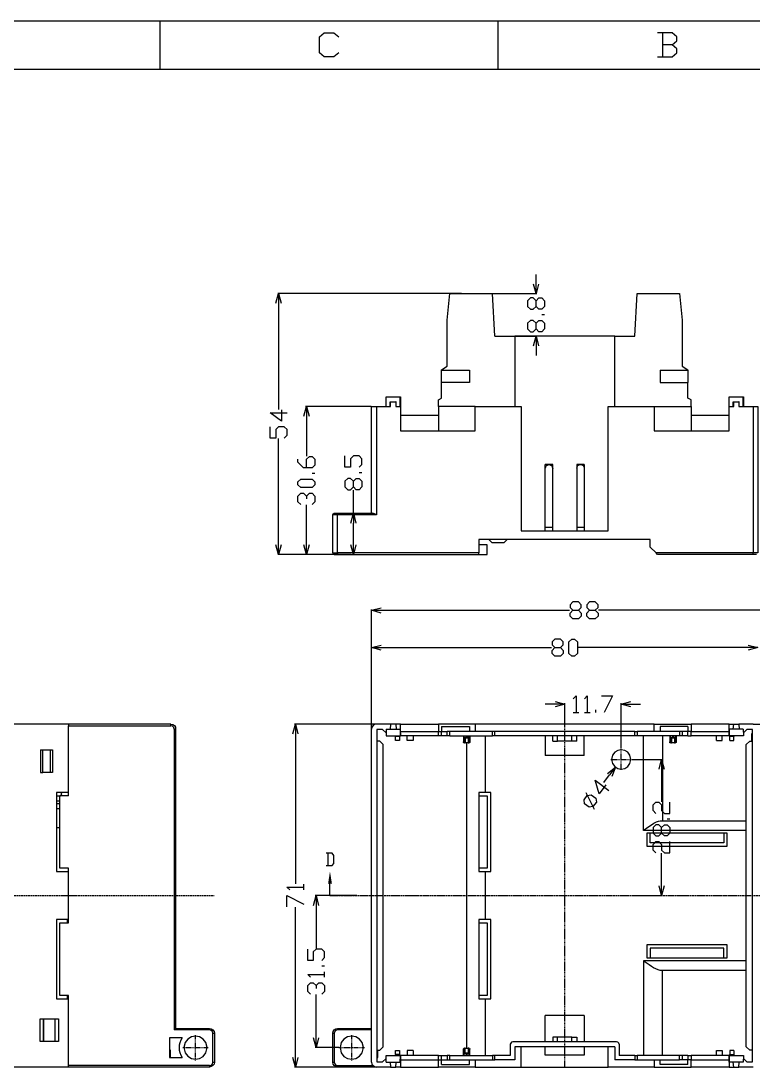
# Model space of a CAD drawing. Header units: millimetres. Extents: x 119 to 713, y -184 to 236.
# Drawn here: x 474.7 to 626.3, y 19.3 to 235.9 of the extents above; entities that cross this region are included whole.
import ezdxf

# ---------------------------------------------------------------- set-up
doc = ezdxf.new("R2010")
doc.units = ezdxf.units.MM
doc.linetypes.add('PDF_IMPORT', pattern=[1, 0.8, -0.2])
doc.layers.add('PDF_几何图形', color=7, linetype='Continuous', true_color=0x231f20)
doc.layers.add('PDF_实体填充', color=7, linetype='Continuous', true_color=0x231f20)

msp = doc.modelspace()

# ---------------------------------------------------------------- linework, layer by layer
at = {"layer": 'PDF_几何图形', "color": 7, "lineweight": -3}
for points in [[(119.39, 235.94), (713.49, 235.94)], [(503.48, 225.94), (503.48, 235.94)], [(573.48, 225.94), (573.48, 235.94)], [(540.47, 229.3), (539.5, 228.47), (537.5, 228.47), (536.49, 229.3), (536.49, 232.66), (537.5, 233.49), (539.5, 233.49), (540.47, 232.66)], [(609.51, 231), (610.51, 231.83), (610.51, 232.66), (609.51, 233.49), (606.5, 233.49)], [(607.5, 233.49), (607.5, 228.47)], [(606.5, 228.47), (609.51, 228.47), (610.51, 229.3), (610.51, 230.13), (609.51, 231), (607.5, 231)], [(129.39, 225.94), (703.49, 225.94)], [(581.34, 181.44), (581.34, 183.45)], [(581.86, 181.44), (581.34, 179.47), (580.82, 181.44)], [(581.34, 179.47), (581.34, 181.44)], [(527.49, 177.46), (528.02, 179.47), (528.59, 177.46)], [(565.93, 179.47), (527.84, 179.47)], [(528.02, 179.47), (528.02, 177.46)], [(561.78, 163.71), (562.96, 164.41), (562.96, 173.97), (563.52, 179.47)], [(563.52, 179.47), (572.3, 179.47)], [(569.86, 179.47), (581.52, 179.47)], [(572.78, 170.65), (572.3, 179.47)], [(583.09, 176.81), (582.52, 176.24), (581.91, 176.24), (581.34, 176.81), (581.34, 177.99), (580.73, 178.56), (580.16, 178.56), (579.59, 177.99), (579.59, 176.81), (580.16, 176.24), (580.73, 176.24), (581.34, 176.81)], [(581.34, 177.99), (581.91, 178.56), (582.52, 178.56), (583.09, 177.99), (583.09, 176.81)], [(601.78, 170.65), (602.26, 179.47), (611.04, 179.47), (611.6, 173.97), (611.6, 164.41), (612.78, 163.71)], [(528.02, 177.46), (528.02, 155.45)], [(583.09, 172.14), (582.52, 171.57), (581.91, 171.57), (581.34, 172.14), (581.34, 173.32), (580.73, 173.88), (580.16, 173.88), (579.59, 173.32), (579.59, 172.14), (580.16, 171.57), (580.73, 171.57), (581.34, 172.14)], [(581.34, 173.32), (581.91, 173.88), (582.52, 173.88), (583.09, 173.32), (583.09, 172.14)], [(583.09, 175.06), (582.52, 175.06)], [(572.78, 170.65), (576.93, 170.65), (576.93, 156.07)], [(574.92, 170.65), (581.52, 170.65)], [(597.63, 170.65), (576.93, 170.65)], [(580.82, 168.64), (581.34, 170.65), (581.86, 168.64)], [(581.34, 170.65), (581.34, 168.64)], [(597.63, 156.07), (597.63, 170.65), (601.78, 170.65)], [(581.34, 168.64), (581.34, 166.68)], [(561.78, 163.58), (561.78, 163.71)], [(607.02, 163.58), (612.78, 163.58), (612.78, 161.04)], [(607.02, 163.58), (607.02, 161.04), (612.78, 161.04)], [(612.78, 163.58), (612.78, 163.71)], [(561.78, 157.81), (561.78, 161.04)], [(612.78, 157.81), (612.78, 161.04)], [(533.26, 154.06), (533.78, 156.07), (534.35, 154.06)], [(547.19, 156.07), (533.61, 156.07)], [(533.78, 156.07), (533.78, 154.06)], [(547.28, 156.07), (548.28, 156.07), (548.28, 133.66)], [(547.28, 133.97), (547.28, 156.07)], [(548.28, 156.07), (551.21, 156.07), (551.21, 157.07), (552.3, 157.07), (552.3, 156.07), (553.26, 156.07), (553.26, 151.04), (568.76, 151.04), (568.76, 156.07), (578.28, 156.07), (578.28, 130.34), (596.28, 130.34), (596.28, 156.07), (605.8, 156.07), (605.8, 151.04), (621.3, 151.04), (621.3, 156.07), (622.26, 156.07), (622.26, 157.07), (623.35, 157.07), (623.35, 156.07)], [(550.29, 156.07), (550.29, 158.07), (550.33, 158.07)], [(550.33, 156.07), (550.33, 158.07), (553.22, 158.07)], [(551.16, 156.07), (551.16, 157.07), (551.21, 157.07)], [(552.39, 156.07), (552.39, 157.07), (552.3, 157.07)], [(553.22, 156.07), (553.22, 158.07), (553.26, 158.07), (553.26, 156.07)], [(561.12, 157.46), (561.78, 157.81)], [(561.12, 156.07), (561.12, 157.46)], [(568.76, 156.07), (561.12, 156.07), (561.12, 151.04)], [(605.8, 156.07), (613.44, 156.07), (613.44, 151.04)], [(613.44, 157.46), (612.78, 157.81)], [(613.44, 156.07), (613.44, 157.46)], [(621.3, 156.07), (621.3, 158.07), (621.34, 158.07)], [(621.34, 156.07), (621.34, 158.07), (624.23, 158.07)], [(622.17, 156.07), (622.17, 157.07), (622.26, 157.07)], [(623.4, 156.07), (623.4, 157.07), (623.35, 157.07)], [(623.35, 156.07), (626.28, 156.07), (626.28, 125.76)], [(624.23, 156.07), (624.23, 158.07), (624.27, 158.07), (624.27, 156.07)], [(626.28, 156.07), (627.28, 156.07), (627.28, 125.76), (626.28, 125.76)], [(528.63, 155.37), (528.63, 153.05), (526.27, 154.8), (529.81, 154.8)], [(533.78, 154.06), (533.78, 145.8)], [(553.26, 154.27), (561.12, 154.27)], [(613.44, 154.27), (621.3, 154.27)], [(529.2, 149.51), (529.81, 150.13), (529.81, 151.31), (529.2, 151.87), (528.02, 151.87), (527.45, 151.31), (527.45, 149.51), (526.27, 149.51), (526.27, 151.87)], [(528.02, 127.46), (528.02, 149.43)], [(533.78, 143.36), (533.78, 145.15), (534.4, 145.71), (534.96, 145.71), (535.53, 145.15), (535.53, 143.97), (534.96, 143.36), (533.22, 143.36), (532.04, 144.54), (532.04, 145.15)], [(544.7, 143.53), (545.27, 144.1), (545.27, 145.28), (544.7, 145.85), (543.52, 145.85), (542.95, 145.28), (542.95, 143.53), (541.78, 143.53), (541.78, 145.85)], [(584.79, 130.34), (584.79, 144.06), (583.26, 144.06)], [(583.26, 130.34), (583.26, 144.06)], [(583.26, 143.27), (583.35, 143.58), (583.48, 143.84), (583.74, 143.97), (584.05, 144.06), (584.31, 143.97), (584.57, 143.84), (584.7, 143.58), (584.79, 143.27)], [(591.3, 144.06), (589.77, 144.06), (589.77, 130.34)], [(589.77, 143.31), (589.86, 143.58), (589.99, 143.84), (590.25, 144.01), (590.51, 144.06), (590.82, 144.01), (591.08, 143.84), (591.21, 143.58), (591.3, 143.31)], [(591.3, 144.06), (591.3, 130.34)], [(535.53, 142.22), (534.96, 142.22)], [(545.27, 139.43), (544.7, 138.86), (544.09, 138.86), (543.52, 139.43), (543.52, 140.61), (542.95, 141.17), (542.34, 141.17), (541.78, 140.61), (541.78, 139.43), (542.34, 138.86), (542.95, 138.86), (543.52, 139.43)], [(543.52, 140.61), (544.09, 141.17), (544.7, 141.17), (545.27, 140.61), (545.27, 139.43)], [(545.27, 142.35), (544.7, 142.35)], [(543.52, 133.97), (543.52, 138.77)], [(532.65, 135.8), (532.04, 136.37), (532.04, 137.55), (532.65, 138.12), (533.22, 138.12), (533.78, 137.55), (533.78, 136.94)], [(533.78, 137.55), (534.4, 138.12), (534.96, 138.12), (535.53, 137.55), (535.53, 136.37), (534.96, 135.8)], [(533.78, 127.46), (533.78, 135.71)], [(539.29, 133.66), (539.37, 133.88), (539.55, 133.97)], [(540.25, 133.66), (539.29, 133.66)], [(539.29, 125.76), (539.29, 133.66)], [(539.55, 133.97), (540.25, 133.97)], [(569.46, 125.76), (540.25, 125.76), (540.25, 133.97), (547.54, 133.97)], [(548.28, 133.66), (540.25, 133.66)], [(543, 131.96), (543.52, 133.97), (544.05, 131.96)], [(543.13, 133.97), (543.7, 133.97)], [(543.52, 133.97), (543.52, 131.96)], [(548.28, 133.66), (547.89, 133.84), (547.71, 133.92), (547.54, 133.97)], [(543.52, 127.46), (543.52, 131.96)], [(584.79, 131.04), (583.26, 131.04)], [(591.3, 131.04), (589.77, 131.04)], [(569.46, 128.55), (569.46, 125.76)], [(604.97, 126.94), (604.97, 128.55), (569.46, 128.55)], [(574.66, 127.85), (572.26, 127.85), (571.56, 128.55)], [(574.66, 127.85), (575.36, 128.55)], [(528.59, 127.46), (528.02, 125.45), (527.49, 127.46)], [(528.02, 125.45), (528.02, 127.46)], [(534.35, 127.46), (533.78, 125.45), (533.26, 127.46)], [(533.78, 125.45), (533.78, 127.46)], [(539.29, 125.76), (540.25, 125.76), (540.25, 125.45)], [(539.55, 125.45), (539.37, 125.54), (539.29, 125.76)], [(540.25, 125.45), (569.46, 125.45), (569.46, 125.76)], [(544.05, 127.46), (543.52, 125.45), (543, 127.46)], [(543.52, 125.45), (543.52, 127.46)], [(571.25, 125.45), (571.25, 127.46), (569.46, 127.46)], [(626.28, 125.76), (606.19, 125.76), (604.97, 126.94)], [(626.28, 125.45), (606.49, 125.45), (606.19, 125.76)], [(626.28, 125.45), (626.28, 125.76)], [(543.09, 125.45), (527.84, 125.45)], [(537.98, 125.45), (533.61, 125.45)], [(539.55, 125.45), (540.25, 125.45)], [(543.13, 125.45), (543.7, 125.45)], [(569.46, 125.45), (571.25, 125.45)], [(626.98, 125.45), (626.28, 125.45)], [(588.94, 112.13), (588.37, 112.7), (588.37, 113.27), (588.94, 113.88), (590.12, 113.88), (590.69, 114.45), (590.69, 115.01), (590.12, 115.63), (588.94, 115.63), (588.37, 115.01), (588.37, 114.45), (588.94, 113.88)], [(592.43, 112.13), (591.87, 112.7), (591.87, 113.27), (592.43, 113.88), (593.61, 113.88), (594.18, 114.45), (594.18, 115.01), (593.61, 115.63), (592.43, 115.63), (591.87, 115.01), (591.87, 114.45), (592.43, 113.88)], [(549.29, 113.31), (547.28, 113.88), (549.29, 114.4)], [(547.28, 97.46), (547.28, 114.05)], [(547.28, 113.88), (549.29, 113.88)], [(549.29, 113.88), (588.28, 113.88)], [(590.12, 113.88), (590.69, 113.27), (590.69, 112.7), (590.12, 112.13), (588.94, 112.13)], [(593.61, 113.88), (594.18, 113.27), (594.18, 112.7), (593.61, 112.13), (592.43, 112.13)], [(633.31, 113.88), (594.27, 113.88)], [(549.29, 105.63), (547.28, 106.15), (549.29, 106.67)], [(547.28, 88.51), (547.28, 106.32)], [(585.23, 104.4), (584.66, 104.97), (584.66, 105.58), (585.23, 106.15), (586.41, 106.15), (586.97, 106.72), (586.97, 107.33), (586.41, 107.9), (585.23, 107.9), (584.66, 107.33), (584.66, 106.72), (585.23, 106.15)], [(625.27, 106.67), (627.28, 106.15), (625.27, 105.63)], [(547.28, 106.15), (549.29, 106.15)], [(549.29, 106.15), (584.57, 106.15)], [(586.41, 106.15), (586.97, 105.58), (586.97, 104.97), (586.41, 104.4), (585.23, 104.4)], [(625.27, 106.15), (589.99, 106.15)], [(627.28, 106.15), (625.27, 106.15)], [(589.03, 95.58), (589.64, 96.19), (589.64, 92.7)], [(591.39, 95.58), (591.95, 96.19), (591.95, 92.7)], [(594.88, 96.19), (597.19, 96.19), (595.45, 92.7)], [(585.27, 94.45), (583.26, 94.45)], [(585.27, 94.97), (587.28, 94.45), (585.27, 93.88)], [(587.28, 94.45), (585.27, 94.45)], [(587.28, 89.77), (587.28, 94.62)], [(593.7, 92.7), (593.7, 93.27)], [(600.99, 93.88), (598.98, 94.45), (600.99, 94.97)], [(598.98, 85.27), (598.98, 94.62)], [(598.98, 94.45), (600.99, 94.45)], [(600.99, 94.45), (603, 94.45)], [(589.03, 92.7), (590.21, 92.7)], [(591.39, 92.7), (592.56, 92.7)], [(484.52, 90.3), (470.72, 90.3)], [(505.7, 90.3), (484.52, 90.3), (484.52, 89.99)], [(484.52, 75.45), (484.52, 89.99), (505.7, 89.99)], [(505.7, 89.99), (505.7, 90.3)], [(505.7, 90.3), (506.1, 90.25), (506.45, 90.04), (506.66, 89.69), (506.71, 89.29)], [(506.4, 89.29), (506.31, 89.64), (506.05, 89.9), (505.7, 89.99)], [(506.71, 89.29), (506.4, 89.29), (506.4, 27.02)], [(506.71, 89.29), (506.71, 27.28)], [(530.95, 88.29), (531.51, 90.3), (532.04, 88.29)], [(548.2, 90.3), (531.34, 90.3)], [(531.51, 90.3), (531.51, 88.29)], [(548.28, 90.3), (547.89, 90.25), (547.58, 90.03), (547.37, 89.69), (547.28, 89.29)], [(547.28, 20.29), (547.28, 89.29)], [(551.21, 90.3), (548.28, 90.3)], [(549.55, 89.21), (548.37, 89.21), (548.37, 20.38), (549.55, 20.38), (550.29, 21.08)], [(549.55, 89.21), (550.29, 88.51), (550.29, 87.9)], [(550.33, 89.29), (550.29, 87.9), (553.26, 87.9)], [(550.33, 89.29), (553.22, 89.29), (553.26, 87.9)], [(552.3, 90.3), (551.21, 90.3), (551.16, 89.29)], [(552.3, 90.3), (552.39, 89.29)], [(553.26, 87.9), (553.26, 90.3), (552.3, 90.3)], [(553.26, 90.3), (561.12, 90.3)], [(568.76, 90.3), (561.12, 90.3), (561.12, 88.81)], [(561.78, 89.82), (567.54, 89.82), (567.54, 88.81)], [(561.78, 89.82), (561.78, 88.81)], [(568.76, 90.3), (568.76, 88.81)], [(605.8, 88.81), (605.8, 90.3), (568.76, 90.3)], [(605.8, 90.3), (613.44, 90.3), (613.44, 88.81)], [(612.78, 89.82), (607.02, 89.82), (607.02, 88.81)], [(612.78, 89.82), (612.78, 88.81)], [(621.3, 90.3), (613.44, 90.3)], [(621.3, 87.9), (621.3, 90.3), (622.26, 90.3)], [(624.23, 89.29), (621.34, 89.29), (621.3, 87.9)], [(624.23, 89.29), (624.27, 87.9), (621.3, 87.9)], [(622.17, 89.29), (622.26, 90.3), (623.35, 90.3), (623.4, 89.29)], [(626.28, 90.3), (623.35, 90.3)], [(624.27, 21.08), (624.97, 20.38), (626.19, 20.38), (626.19, 89.21), (624.97, 89.21), (624.27, 88.51)], [(626.28, 90.3), (634.27, 90.3)], [(531.51, 88.29), (531.51, 57.24)], [(549.68, 86.1), (548.98, 86.8), (548.37, 86.8)], [(553.09, 87.72), (552.26, 87.72), (552.26, 87.9)], [(553.09, 86.89), (552.26, 86.89), (552.26, 87.72)], [(553.09, 87.9), (553.09, 87.72)], [(553.09, 87.72), (553.09, 86.89)], [(553.26, 88.81), (561.12, 88.81)], [(561.12, 87.9), (553.26, 87.9)], [(554.66, 86.89), (554.66, 87.9)], [(555.88, 87.9), (555.88, 86.89), (554.66, 86.89)], [(561.12, 87.9), (561.12, 88.81), (561.78, 88.81)], [(561.78, 87.9), (561.12, 87.9)], [(561.78, 87.9), (561.78, 88.81), (562.96, 88.81)], [(562.96, 87.9), (561.78, 87.9)], [(562.96, 87.9), (562.96, 88.81)], [(563.52, 87.9), (563.52, 88.81), (562.96, 88.81)], [(563.52, 87.9), (562.96, 87.9)], [(572.3, 87.9), (572.3, 88.81), (563.52, 88.81)], [(563.52, 87.9), (572.3, 87.9)], [(566.32, 87.9), (566.32, 86.63), (566.45, 86.63)], [(566.45, 86.63), (566.49, 87.5)], [(566.45, 86.63), (566.45, 86.67)], [(566.49, 87.5), (566.49, 87.9)], [(566.49, 87.5), (566.49, 87.55), (566.62, 87.55), (566.8, 87.59), (566.97, 87.59)], [(566.49, 87.5), (566.49, 87.42), (566.54, 87.37), (566.58, 87.37), (566.58, 87.33), (566.67, 87.33)], [(566.97, 87.37), (566.71, 87.37), (566.71, 87.33), (566.67, 87.33)], [(566.67, 87.33), (566.67, 86.45)], [(567.28, 87.33), (567.28, 86.45), (566.67, 86.45)], [(566.97, 87.9), (566.97, 87.59), (566.97, 87.9)], [(566.97, 87.59), (566.97, 87.37)], [(566.97, 87.59), (566.97, 87.37)], [(567.5, 87.5), (567.45, 87.55), (567.24, 87.55), (567.15, 87.59), (566.97, 87.59)], [(567.28, 87.33), (567.24, 87.33), (567.24, 87.37), (566.97, 87.37)], [(567.28, 87.33), (567.37, 87.33), (567.37, 87.37), (567.41, 87.37), (567.45, 87.42), (567.45, 87.5), (567.5, 87.5)], [(567.5, 87.9), (567.5, 87.5)], [(567.63, 87.9), (567.63, 86.63), (567.5, 86.63)], [(567.5, 87.5), (567.5, 86.63)], [(567.5, 86.63), (567.5, 86.67)], [(570.86, 21.69), (570.86, 33.44), (572, 33.44), (572, 49.86), (570.86, 49.86), (570.86, 59.77), (572, 59.77), (572, 76.15), (570.86, 76.15), (570.86, 87.9)], [(572.78, 87.9), (572.78, 88.81), (572.3, 88.81)], [(572.78, 87.9), (572.3, 87.9)], [(601.78, 88.81), (572.78, 88.81)], [(601.78, 87.9), (572.78, 87.9)], [(583.26, 87.9), (583.26, 83.79)], [(584.79, 86.8), (585.8, 86.8), (585.8, 87.9)], [(584.79, 86.8), (584.79, 87.9)], [(588.76, 86.8), (585.8, 86.8)], [(589.77, 86.8), (588.76, 86.8), (588.76, 87.9)], [(589.77, 86.8), (589.77, 87.9)], [(591.3, 83.79), (591.3, 87.9)], [(611.04, 88.81), (602.26, 88.81)], [(611.04, 87.9), (602.26, 87.9)], [(603.57, 68.29), (603.57, 87.9)], [(607.5, 87.9), (607.5, 70.3)], [(609.03, 87.9), (609.03, 86.63), (609.16, 86.63)], [(609.16, 86.63), (609.2, 87.5)], [(609.16, 86.63), (609.16, 86.67)], [(609.2, 87.5), (609.2, 87.9)], [(609.2, 87.5), (609.2, 87.55), (609.33, 87.55), (609.51, 87.59), (609.68, 87.59)], [(609.2, 87.5), (609.2, 87.42), (609.25, 87.37), (609.29, 87.37), (609.29, 87.33), (609.38, 87.33)], [(609.68, 87.37), (609.42, 87.37), (609.42, 87.33), (609.38, 87.33)], [(609.38, 87.33), (609.38, 86.45)], [(609.99, 87.33), (609.99, 86.45), (609.38, 86.45)], [(610.21, 87.5), (610.16, 87.55), (609.94, 87.55), (609.86, 87.59), (609.68, 87.59)], [(609.99, 87.33), (609.94, 87.33), (609.94, 87.37), (609.68, 87.37)], [(609.99, 87.33), (610.08, 87.33), (610.08, 87.37), (610.12, 87.37), (610.16, 87.42), (610.16, 87.5), (610.21, 87.5)], [(610.21, 87.9), (610.21, 87.5)], [(610.38, 87.9), (610.38, 86.63), (610.21, 86.63)], [(610.21, 87.5), (610.21, 86.63)], [(610.21, 86.63), (610.21, 86.67)], [(611.6, 88.81), (611.04, 88.81), (611.04, 87.9)], [(611.6, 88.81), (611.6, 87.9), (611.04, 87.9)], [(612.78, 87.9), (612.78, 88.81), (611.6, 88.81)], [(612.78, 87.9), (611.6, 87.9)], [(613.44, 87.9), (613.44, 88.81), (612.78, 88.81)], [(612.78, 87.9), (613.44, 87.9)], [(613.44, 88.81), (621.3, 88.81)], [(621.3, 87.9), (613.44, 87.9)], [(618.68, 86.89), (619.9, 86.89), (619.9, 87.9)], [(618.68, 86.89), (618.68, 87.9)], [(622.3, 87.9), (622.3, 87.72), (621.47, 87.72), (621.47, 87.9)], [(621.47, 86.89), (622.3, 86.89), (622.3, 87.72)], [(621.47, 86.89), (621.47, 87.72)], [(624.27, 88.51), (624.27, 87.9)], [(626.19, 22.78), (625.58, 22.78), (624.88, 23.48), (624.88, 86.1), (625.58, 86.8), (626.19, 86.8)], [(626.19, 88.29), (625.97, 88.29), (625.97, 86.8)], [(478.72, 85.01), (478.72, 80.3), (479.2, 80.3)], [(478.72, 85.01), (479.2, 85.01)], [(481.2, 85.01), (481.2, 80.3), (480.72, 80.3)], [(480.72, 85.01), (481.2, 85.01)], [(549.68, 23.48), (549.68, 86.1)], [(566.49, 86.41), (566.41, 86.41), (566.41, 86.45), (566.36, 86.45), (566.32, 86.5), (566.32, 86.63)], [(566.45, 86.63), (566.45, 86.54), (566.49, 86.54), (566.49, 86.5), (566.54, 86.45), (566.67, 86.45)], [(566.45, 86.63), (566.45, 86.54), (566.58, 86.41), (566.67, 86.41)], [(566.67, 86.41), (566.49, 86.41)], [(566.67, 86.41), (566.67, 86.45)], [(567.28, 86.41), (566.67, 86.41)], [(566.97, 86.41), (566.97, 23.18)], [(567.28, 86.45), (567.41, 86.45), (567.45, 86.5), (567.45, 86.54), (567.5, 86.54), (567.5, 86.63)], [(567.28, 86.41), (567.37, 86.41), (567.5, 86.54), (567.5, 86.63)], [(567.28, 86.45), (567.28, 86.41)], [(567.45, 86.41), (567.28, 86.41)], [(567.63, 86.63), (567.63, 86.5), (567.58, 86.45), (567.5, 86.41), (567.45, 86.41)], [(609.2, 86.41), (609.16, 86.41), (609.12, 86.45), (609.07, 86.45), (609.07, 86.5), (609.03, 86.5), (609.03, 86.63)], [(609.16, 86.63), (609.16, 86.54), (609.2, 86.54), (609.2, 86.5), (609.25, 86.45), (609.38, 86.45)], [(609.16, 86.63), (609.16, 86.54), (609.29, 86.41), (609.38, 86.41)], [(609.38, 86.41), (609.2, 86.41)], [(609.38, 86.41), (609.38, 86.45)], [(609.99, 86.41), (609.38, 86.41)], [(609.99, 86.45), (610.12, 86.45), (610.16, 86.5), (610.16, 86.54), (610.21, 86.54), (610.21, 86.63)], [(609.99, 86.41), (610.08, 86.41), (610.21, 86.54), (610.21, 86.63)], [(609.99, 86.45), (609.99, 86.41)], [(610.16, 86.41), (609.99, 86.41)], [(610.38, 86.63), (610.34, 86.59), (610.34, 86.5), (610.3, 86.5), (610.3, 86.45), (610.25, 86.45), (610.21, 86.41), (610.16, 86.41)], [(591.3, 83.79), (583.26, 83.79)], [(598.9, 83), (599.07, 83)], [(598.98, 82.92), (598.98, 83.09)], [(601.26, 83), (607.5, 83)], [(606.8, 81), (607.33, 83), (607.85, 81)], [(607.33, 83), (607.33, 81)], [(596.15, 80.12), (597.8, 81.39), (597.02, 79.47)], [(597.8, 81.39), (596.58, 79.82)], [(607.33, 81), (607.33, 74.23)], [(595.8, 77.76), (594.44, 75.89), (593.61, 78.68), (596.41, 76.58)], [(595.4, 78.2), (596.58, 79.82)], [(484.52, 76.15), (482.03, 76.15), (482.03, 59.77), (484.52, 59.77)], [(482.78, 75.45), (482.99, 75.62), (483.08, 75.89)], [(483.08, 75.89), (483.08, 75.8), (483.04, 75.76), (483.04, 75.71), (482.99, 75.62), (482.99, 75.58), (482.86, 75.45)], [(483.08, 75.89), (483.08, 76.15)], [(483.08, 75.89), (483.08, 75.93)], [(569.46, 76.15), (569.46, 59.77), (570.86, 59.77)], [(570.86, 76.15), (569.46, 76.15)], [(593.44, 72.61), (591.69, 76.1)], [(482.56, 75.41), (482.03, 75.41)], [(482.03, 74.4), (482.73, 74.4)], [(482.73, 73.79), (482.03, 73.79)], [(482.56, 75.41), (482.73, 75.45)], [(482.56, 75.36), (482.56, 75.41)], [(482.73, 75.36), (482.56, 75.36)], [(482.73, 75.36), (482.56, 75.36)], [(482.73, 60.47), (482.73, 75.45)], [(484.52, 75.45), (482.73, 75.45)], [(569.46, 75.45), (571.25, 75.45), (571.25, 60.47), (569.46, 60.47)], [(606.15, 71.82), (605.58, 72.39), (605.58, 73.57), (606.15, 74.14), (606.76, 74.14), (607.33, 73.57), (607.33, 72.39), (607.94, 71.82), (609.07, 71.82), (609.07, 74.14)], [(482.56, 72.79), (482.03, 72.79)], [(482.73, 72.87), (482.56, 72.87), (482.56, 72.79)], [(482.56, 72.87), (482.65, 72.87), (482.73, 72.83)], [(482.73, 72.79), (482.56, 72.79)], [(609.07, 67.72), (608.5, 67.15), (607.94, 67.15), (607.33, 67.72), (607.33, 68.9), (606.76, 69.47), (606.15, 69.47), (605.58, 68.9), (605.58, 67.72), (606.15, 67.15), (606.76, 67.15), (607.33, 67.72)], [(607.06, 70.3), (624.88, 70.3)], [(607.33, 68.9), (607.94, 69.47), (608.5, 69.47), (609.07, 68.9), (609.07, 67.72)], [(609.07, 70.65), (608.5, 70.65)], [(482.73, 68.81), (482.03, 68.81)], [(624.88, 68.29), (603.57, 68.29)], [(620.21, 67.72), (620.21, 65.71), (604.97, 65.71), (604.97, 67.72)], [(606.15, 63.66), (605.58, 64.23), (605.58, 65.4), (606.15, 65.97), (606.76, 65.97), (607.33, 65.4), (607.33, 64.23), (607.94, 63.66), (609.07, 63.66), (609.07, 65.97)], [(537.85, 61.04), (539.11, 61.04), (539.5, 61.48), (539.5, 63.13), (539.11, 63.57), (537.85, 63.57)], [(538.24, 63.57), (538.24, 61.04)], [(607.33, 56.8), (607.33, 63.57)], [(482.73, 34.14), (482.73, 49.16), (484.52, 49.16), (484.52, 60.47)], [(484.52, 60.47), (482.73, 60.47)], [(530.33, 55.97), (529.77, 56.54), (533.26, 56.54)], [(533.26, 55.97), (533.26, 57.15)], [(538.67, 54.79), (538.67, 57.28)], [(607.85, 56.8), (607.33, 54.79), (606.8, 56.8)], [(607.33, 54.79), (607.33, 56.8)], [(529.77, 52.48), (529.77, 54.79), (533.26, 53.05)], [(535.27, 52.78), (535.79, 54.79), (536.32, 52.78)], [(544.26, 54.79), (535.62, 54.79)], [(535.79, 54.79), (535.79, 52.78)], [(538.67, 54.79), (540.03, 54.79)], [(540.64, 54.79), (540.64, 54.84)], [(541.3, 54.79), (541.3, 54.84)], [(541.91, 54.79), (543.22, 54.79)], [(543.83, 54.79), (543.83, 54.84)], [(544.48, 54.79), (544.48, 54.84)], [(545.09, 54.79), (546.36, 54.79)], [(547.02, 54.79), (547.02, 54.84)], [(547.63, 54.79), (547.63, 54.84)], [(548.28, 54.79), (549.55, 54.79)], [(550.2, 54.79), (550.2, 54.84)], [(550.82, 54.79), (550.82, 54.84)], [(551.47, 54.79), (552.74, 54.79)], [(553.35, 54.79), (553.35, 54.84)], [(554, 54.79), (554, 54.84)], [(554.61, 54.79), (555.88, 54.79)], [(556.54, 54.79), (556.54, 54.84)], [(557.19, 54.79), (557.19, 54.84)], [(557.8, 54.79), (559.07, 54.79)], [(559.72, 54.79), (559.72, 54.84)], [(560.34, 54.79), (560.34, 54.84)], [(560.99, 54.79), (562.26, 54.79)], [(562.87, 54.79), (562.87, 54.84)], [(563.52, 54.79), (563.52, 54.84)], [(564.13, 54.79), (565.45, 54.79)], [(566.06, 54.79), (566.06, 54.84)], [(566.71, 54.79), (566.71, 54.84)], [(567.32, 54.79), (568.59, 54.79)], [(569.24, 54.79), (569.24, 54.84)], [(569.86, 54.79), (569.86, 54.84)], [(570.51, 54.79), (571.78, 54.79)], [(572.43, 54.79), (572.43, 54.84)], [(573.04, 54.79), (573.04, 54.84)], [(573.7, 54.79), (574.97, 54.79)], [(575.58, 54.79), (575.58, 54.84)], [(576.23, 54.79), (576.23, 54.84)], [(576.84, 54.79), (578.11, 54.79)], [(578.76, 54.79), (578.76, 54.84)], [(579.42, 54.79), (579.42, 54.84)], [(580.03, 54.79), (581.3, 54.79)], [(581.95, 54.79), (581.95, 54.84)], [(582.56, 54.79), (582.56, 54.84)], [(583.22, 54.79), (584.49, 54.79)], [(585.1, 54.79), (585.1, 54.84)], [(585.75, 54.79), (585.75, 54.84)], [(586.41, 54.79), (587.67, 54.79)], [(588.28, 54.79), (588.28, 54.84)], [(588.94, 54.79), (588.94, 54.84)], [(589.55, 54.79), (590.82, 54.79)], [(591.47, 54.79), (591.47, 54.84)], [(592.08, 54.79), (592.08, 54.84)], [(592.74, 54.79), (594, 54.79)], [(594.66, 54.79), (594.66, 54.84)], [(595.27, 54.79), (595.27, 54.84)], [(595.93, 54.79), (597.19, 54.79)], [(597.8, 54.79), (597.8, 54.84)], [(598.46, 54.79), (598.46, 54.84)], [(599.07, 54.79), (600.38, 54.79)], [(600.99, 54.79), (600.99, 54.84)], [(601.26, 54.79), (607.5, 54.79)], [(601.65, 54.79), (601.65, 54.84)], [(602.26, 54.79), (603.53, 54.79)], [(604.18, 54.79), (604.18, 54.84)], [(604.79, 54.79), (604.79, 54.84)], [(605.45, 54.79), (606.71, 54.79)], [(607.33, 54.79), (607.33, 54.84)], [(607.98, 54.79), (607.98, 54.84)], [(608.64, 54.79), (609.9, 54.79)], [(610.51, 54.79), (610.51, 54.84)], [(611.17, 54.79), (611.17, 54.84)], [(611.78, 54.79), (613.05, 54.79)], [(613.7, 54.79), (613.7, 54.84)], [(614.31, 54.79), (614.31, 54.84)], [(614.97, 54.79), (616.23, 54.79)], [(616.89, 54.79), (616.89, 54.84)], [(617.5, 54.79), (617.5, 54.84)], [(618.16, 54.79), (619.42, 54.79)], [(620.03, 54.79), (620.03, 54.84)], [(620.69, 54.79), (620.69, 54.84)], [(621.3, 54.79), (622.61, 54.79)], [(623.22, 54.79), (623.22, 54.84)], [(623.88, 54.79), (623.88, 54.84)], [(624.49, 54.79), (625.75, 54.79)], [(531.51, 21.3), (531.51, 52.39)], [(535.79, 52.78), (535.79, 43.79)], [(482.03, 49.86), (482.03, 33.44), (484.52, 33.44)], [(484.52, 49.86), (482.03, 49.86)], [(484.26, 49.86), (484.26, 49.16)], [(569.46, 49.86), (569.46, 33.44), (570.86, 33.44)], [(570.86, 49.86), (569.46, 49.86)], [(569.46, 49.16), (571.25, 49.16), (571.25, 34.14), (569.46, 34.14)], [(536.97, 41.39), (537.54, 41.95), (537.54, 43.13), (536.97, 43.7), (535.79, 43.7), (535.22, 43.13), (535.22, 41.39), (534.05, 41.39), (534.05, 43.7)], [(620.21, 41.91), (620.21, 43.92), (604.97, 43.92), (604.97, 41.91)], [(624.88, 41.3), (603.57, 41.3), (603.57, 21.69)], [(537.54, 40.21), (536.97, 40.21)], [(537.54, 37.89), (537.54, 39.03)], [(624.88, 39.29), (607.06, 39.29)], [(607.5, 21.69), (607.5, 39.29)], [(534.61, 37.89), (534.05, 38.46), (537.54, 38.46)], [(534.61, 34.4), (534.05, 34.97), (534.05, 36.15), (534.61, 36.71), (535.22, 36.71), (535.79, 36.15), (535.79, 35.53)], [(535.79, 36.15), (536.36, 36.71), (536.97, 36.71), (537.54, 36.15), (537.54, 34.97), (536.97, 34.4)], [(484.52, 34.14), (482.73, 34.14)], [(484.26, 34.14), (484.26, 33.44)], [(513.74, 19.59), (484.52, 19.59), (484.52, 34.14)], [(535.79, 25.32), (535.79, 34.31)], [(482.43, 29.29), (482.43, 24.62), (481.73, 24.62)], [(481.73, 29.29), (482.43, 29.29)], [(591.3, 29.99), (583.26, 29.99)], [(583.26, 24.49), (583.26, 29.99)], [(591.3, 29.99), (591.3, 24.49)], [(513.74, 27.28), (514.09, 27.24), (514.44, 27.02), (514.66, 26.67), (514.74, 26.28)], [(514.44, 26.28), (514.35, 26.67), (514.09, 26.89), (513.74, 27.02)], [(514.44, 26.28), (514.74, 26.28)], [(514.44, 20.29), (514.44, 26.28)], [(514.74, 26.28), (514.74, 20.29)], [(539.29, 26.28), (539.33, 26.67), (539.55, 27.02), (539.9, 27.24), (540.25, 27.28)], [(539.29, 26.28), (539.55, 26.28)], [(539.29, 20.29), (539.29, 26.28)], [(540.25, 27.02), (539.9, 26.89), (539.68, 26.67), (539.55, 26.28)], [(539.55, 26.28), (539.55, 20.29)], [(540.25, 27.28), (540.25, 27.02)], [(540.25, 27.28), (547.28, 27.28)], [(547.28, 27.02), (540.25, 27.02)], [(508.06, 25.32), (505.44, 25.32), (505.44, 21.3)], [(536.32, 25.32), (535.79, 23.31), (535.27, 25.32)], [(535.79, 23.31), (535.79, 25.32)], [(576.54, 24.49), (576.28, 24.44), (576.1, 24.27), (576.01, 24.01)], [(576.01, 24.01), (576.01, 21.69)], [(598.02, 24.49), (576.54, 24.49)], [(585.8, 24.49), (585.8, 25.49), (584.79, 25.49), (584.79, 24.49)], [(588.76, 25.49), (585.8, 25.49)], [(588.76, 24.49), (588.76, 25.49), (589.77, 25.49), (589.77, 24.49)], [(598.55, 24.01), (598.46, 24.27), (598.29, 24.44), (598.02, 24.49)], [(598.55, 24.01), (598.55, 21.69)], [(505.62, 21.3), (505.62, 22.78), (505.44, 22.78)], [(540.47, 23.31), (535.62, 23.31)], [(548.37, 22.78), (548.98, 22.78)], [(548.37, 21.3), (548.59, 21.3), (548.59, 22.78)], [(548.98, 22.78), (549.68, 23.48)], [(550.33, 20.29), (550.29, 21.69), (553.26, 21.69)], [(550.29, 21.08), (550.29, 21.69)], [(550.33, 20.29), (553.22, 20.29), (553.26, 21.69)], [(552.26, 21.91), (552.26, 21.69)], [(553.26, 21.69), (553.26, 19.29), (552.3, 19.29)], [(553.09, 21.91), (553.09, 21.69)], [(561.12, 21.69), (553.26, 21.69)], [(555.88, 22.7), (554.66, 22.7), (554.66, 21.69)], [(555.88, 22.7), (555.88, 21.69)], [(561.12, 20.82), (561.12, 21.69), (561.78, 21.69)], [(561.78, 20.82), (561.78, 21.69), (562.96, 21.69)], [(562.96, 21.69), (562.96, 20.82)], [(563.52, 21.69), (562.96, 21.69)], [(563.52, 20.82), (563.52, 21.69)], [(563.52, 21.69), (572.3, 21.69)], [(566.32, 23), (566.32, 23.09), (566.41, 23.18), (566.49, 23.18)], [(566.32, 21.69), (566.32, 23), (566.45, 23)], [(566.67, 23.18), (566.62, 23.18), (566.58, 23.13), (566.54, 23.13), (566.45, 23.04), (566.45, 22.96)], [(566.67, 23.18), (566.54, 23.18), (566.54, 23.13), (566.49, 23.13), (566.49, 23.09), (566.45, 23.04), (566.45, 23)], [(566.45, 22.96), (566.45, 23)], [(566.49, 22.08), (566.45, 22.96)], [(566.49, 23.18), (566.67, 23.18)], [(566.67, 22.3), (566.62, 22.26), (566.58, 22.26), (566.54, 22.22), (566.49, 22.22), (566.49, 22.08)], [(566.49, 21.69), (566.49, 22.08)], [(566.97, 22.04), (566.54, 22.04), (566.49, 22.08)], [(566.67, 22.3), (566.67, 23.18), (567.28, 23.18), (567.28, 22.3)], [(566.67, 23.18), (567.28, 23.18)], [(566.67, 22.3), (566.67, 22.26), (566.75, 22.26), (566.8, 22.22), (566.97, 22.22)], [(566.97, 22.22), (567.15, 22.22), (567.19, 22.26), (567.28, 22.26), (567.28, 22.3)], [(566.97, 22.21), (566.97, 22.04), (566.97, 22.21)], [(566.97, 22.04), (567.41, 22.04), (567.45, 22.08), (567.5, 22.08)], [(566.97, 22.04), (566.97, 21.69)], [(566.97, 21.69), (566.97, 22.04)], [(567.28, 23.18), (567.28, 23.22)], [(567.28, 23.18), (567.45, 23.18)], [(567.5, 22.96), (567.5, 23.04), (567.41, 23.13), (567.37, 23.13), (567.32, 23.18), (567.28, 23.18)], [(567.5, 23), (567.5, 23.04), (567.45, 23.09), (567.45, 23.13), (567.41, 23.13), (567.41, 23.18), (567.28, 23.18)], [(567.5, 22.08), (567.45, 22.13), (567.45, 22.22), (567.41, 22.22), (567.37, 22.26), (567.32, 22.26), (567.28, 22.3)], [(567.45, 23.18), (567.58, 23.18), (567.63, 23.09), (567.63, 23)], [(567.63, 21.69), (567.63, 23), (567.5, 23)], [(567.5, 23), (567.5, 22.96)], [(567.5, 22.96), (567.5, 22.08)], [(567.5, 22.08), (567.5, 21.69)], [(576.01, 21.69), (572.78, 21.69)], [(576.93, 23.48), (576.93, 20.82)], [(597.63, 23.48), (576.93, 23.48)], [(578.28, 19.29), (578.28, 23.48)], [(591.3, 21.78), (583.26, 21.78), (583.26, 23.48)], [(591.3, 23.48), (591.3, 21.78)], [(596.28, 19.29), (596.28, 23.48)], [(597.63, 23.48), (597.63, 20.82)], [(601.78, 21.69), (598.55, 21.69)], [(601.78, 21.69), (602.26, 21.69)], [(601.78, 21.69), (601.78, 20.82)], [(611.04, 21.69), (602.26, 21.69)], [(602.26, 20.82), (611.04, 20.82), (611.04, 21.69)], [(602.26, 21.69), (602.26, 20.82)], [(611.6, 21.69), (611.6, 20.82), (611.04, 20.82)], [(611.6, 21.69), (611.04, 21.69)], [(612.78, 21.69), (612.78, 20.82), (611.6, 20.82)], [(612.78, 21.69), (611.6, 21.69)], [(613.44, 21.69), (613.44, 20.82), (612.78, 20.82)], [(612.78, 21.69), (613.44, 21.69)], [(621.3, 21.69), (613.44, 21.69)], [(618.68, 21.69), (618.68, 22.7), (619.9, 22.7), (619.9, 21.69)], [(621.3, 21.69), (621.3, 19.29), (622.26, 19.29)], [(622.3, 22.7), (621.47, 22.7), (621.47, 21.91)], [(621.47, 21.69), (621.47, 21.91), (622.3, 21.91), (622.3, 21.69)], [(622.3, 22.7), (622.3, 21.91)], [(624.27, 21.69), (624.27, 21.08)], [(513.74, 19.29), (484.52, 19.29), (484.52, 19.59)], [(505.62, 21.6), (505.44, 21.6)], [(505.44, 21.3), (508.06, 21.3)], [(513.74, 19.59), (514.09, 19.68), (514.35, 19.94), (514.44, 20.29)], [(514.74, 20.29), (514.66, 19.9), (514.44, 19.59), (514.09, 19.38), (513.74, 19.29)], [(513.74, 19.59), (513.74, 19.29)], [(514.44, 20.29), (514.74, 20.29)], [(532.04, 21.3), (531.51, 19.29), (530.95, 21.3)], [(531.51, 19.29), (531.51, 21.3)], [(539.29, 20.29), (539.55, 20.29)], [(540.25, 19.29), (539.9, 19.38), (539.55, 19.59), (539.33, 19.9), (539.29, 20.29)], [(539.55, 20.29), (539.68, 19.94), (539.9, 19.68), (540.25, 19.59)], [(540.25, 19.29), (540.25, 19.59), (547.54, 19.59)], [(547.28, 20.29), (547.37, 19.9), (547.58, 19.59), (547.89, 19.38), (548.28, 19.29)], [(551.16, 20.29), (551.21, 19.29), (552.3, 19.29), (552.39, 20.29)], [(553.26, 20.82), (561.12, 20.82)], [(561.12, 20.82), (561.78, 20.82)], [(568.76, 19.29), (561.12, 19.29), (561.12, 20.82)], [(561.78, 20.82), (562.96, 20.82)], [(561.78, 19.81), (567.54, 19.81), (567.54, 20.82)], [(561.78, 19.81), (561.78, 20.82)], [(562.96, 20.82), (563.52, 20.82)], [(563.52, 20.82), (572.3, 20.82)], [(568.76, 20.82), (568.76, 19.29), (578.28, 19.29)], [(576.93, 20.82), (572.78, 20.82)], [(605.8, 20.82), (605.8, 19.29), (596.28, 19.29)], [(601.78, 20.82), (597.63, 20.82)], [(601.78, 20.82), (602.26, 20.82)], [(605.8, 19.29), (613.44, 19.29), (613.44, 20.82)], [(612.78, 19.81), (607.02, 19.81), (607.02, 20.82)], [(612.78, 19.81), (612.78, 20.82)], [(613.44, 20.82), (621.3, 20.82)], [(622.26, 19.29), (622.17, 20.29)], [(622.26, 19.29), (623.35, 19.29), (623.4, 20.29)], [(484.52, 19.29), (449.02, 19.29)], [(541.21, 19.29), (531.34, 19.29)], [(548.28, 19.29), (540.25, 19.29)], [(551.21, 19.29), (548.28, 19.29)], [(553.26, 19.29), (561.12, 19.29)], [(578.28, 19.29), (596.28, 19.29)], [(621.3, 19.29), (613.44, 19.29)], [(626.28, 19.29), (623.35, 19.29)]]:
    msp.add_lwpolyline(points, dxfattribs=at)
for points in [[(567.54, 163.58), (567.54, 161.04), (561.78, 161.04), (561.78, 163.58)], [(535.53, 139.86), (534.96, 139.3), (532.65, 139.3), (532.04, 139.86), (532.04, 140.48), (532.65, 141.04), (534.96, 141.04), (535.53, 140.48)], [(588.72, 104.4), (588.15, 104.97), (588.15, 107.33), (588.72, 107.9), (589.33, 107.9), (589.9, 107.33), (589.9, 104.97), (589.33, 104.4)], [(601.78, 87.9), (601.78, 88.81), (602.26, 88.81), (602.26, 87.9)], [(609.68, 87.59), (609.68, 87.37), (609.68, 87.9)], [(479.2, 80.3), (479.2, 85.01), (480.72, 85.01), (480.72, 80.3)], [(593.13, 73.22), (592.35, 73.09), (591.39, 73.79), (591.3, 74.62), (591.95, 75.54), (592.78, 75.67), (593.74, 74.97), (593.83, 74.14)], [(604.27, 67.72), (604.27, 65.01), (620.91, 65.01), (620.91, 67.72)], [(604.27, 44.62), (604.27, 41.91), (620.91, 41.91), (620.91, 44.62)], [(479.33, 24.62), (479.33, 29.29), (481.73, 29.29), (481.73, 24.62), (478.63, 24.62), (478.63, 29.29), (479.33, 29.29)], [(513.74, 27.02), (506.4, 27.02), (506.71, 27.28), (513.74, 27.28)], [(552.26, 21.91), (552.26, 22.7), (553.09, 22.7), (553.09, 21.91)], [(572.3, 21.69), (572.3, 20.82), (572.78, 20.82), (572.78, 21.69)], [(624.27, 21.69), (624.23, 20.29), (621.34, 20.29), (621.3, 21.69)]]:
    msp.add_lwpolyline(points, close=True, dxfattribs=at)
at = {"layer": 'PDF_几何图形', "color": 7, "linetype": 'PDF_IMPORT', "lineweight": -3, "ltscale": 0.213333}
msp.add_lwpolyline([(587.28, 19.29), (587.28, 90.3)], dxfattribs=at)
at = {"layer": 'PDF_几何图形', "color": 7, "linetype": 'PDF_IMPORT', "lineweight": -3, "ltscale": 0.027486}
msp.add_lwpolyline([(598.98, 80.82), (598.98, 85.19)], dxfattribs=at)
at = {"layer": 'PDF_几何图形', "color": 7, "linetype": 'PDF_IMPORT', "lineweight": -3, "ltscale": 0.0275}
msp.add_lwpolyline([(596.8, 83), (601.17, 83)], dxfattribs=at)
at = {"layer": 'PDF_几何图形', "color": 7, "linetype": 'PDF_IMPORT', "lineweight": -3, "ltscale": 0.176667}
msp.add_lwpolyline([(418.71, 54.79), (514.74, 54.79)], dxfattribs=at)
at = {"layer": 'PDF_几何图形', "color": 7, "linetype": 'PDF_IMPORT', "lineweight": -3, "ltscale": 0.175833}
msp.add_lwpolyline([(539.29, 54.79), (635.27, 54.79)], dxfattribs=at)
at = {"layer": 'PDF_几何图形', "color": 7, "linetype": 'PDF_IMPORT', "lineweight": -3, "ltscale": 0.033333}
for points in [[(510.81, 20.64), (510.81, 25.93)], [(543.17, 20.64), (543.17, 25.93)], [(540.51, 23.31), (545.79, 23.31)]]:
    msp.add_lwpolyline(points, dxfattribs=at)
at = {"layer": 'PDF_几何图形', "color": 7, "linetype": 'PDF_IMPORT', "lineweight": -3, "ltscale": 0.033319}
msp.add_lwpolyline([(508.19, 23.31), (513.48, 23.31)], dxfattribs=at)
at = {"layer": 'PDF_几何图形', "color": 7, "lineweight": -3}
for points in [[(600.99, 83), (600.82, 85.67), (597.15, 85.67), (596.97, 83)], [(596.97, 83), (597.15, 80.34), (600.82, 80.34), (600.99, 83)], [(603.57, 68.29), (604.05, 68.61), (606.31, 70.35), (607.06, 70.3)], [(607.06, 39.29), (605.84, 39.48), (604.58, 40.7), (603.57, 41.3)], [(513.21, 23.31), (513.05, 26.5), (508.6, 26.47), (508.41, 23.31)], [(545.58, 23.31), (545.45, 26.47), (540.89, 26.49), (540.77, 23.31)], [(508.06, 25.32), (507.22, 24.03), (507.18, 22.58), (508.06, 21.3)], [(508.41, 23.31), (508.57, 20.12), (513.1, 20.11), (513.21, 23.31)], [(540.77, 23.31), (540.87, 20.09), (545.48, 20.14), (545.58, 23.31)]]:
    msp.add_open_spline(points, degree=3, dxfattribs=at)
at = {"layer": 'PDF_实体填充', "color": 7, "lineweight": -3, "transparency": 33554559}
msp.add_solid([(538.28, 57.28), (538.67, 59.82), (539.07, 57.28)], dxfattribs=at)

doc.saveas('drawing.dxf')
